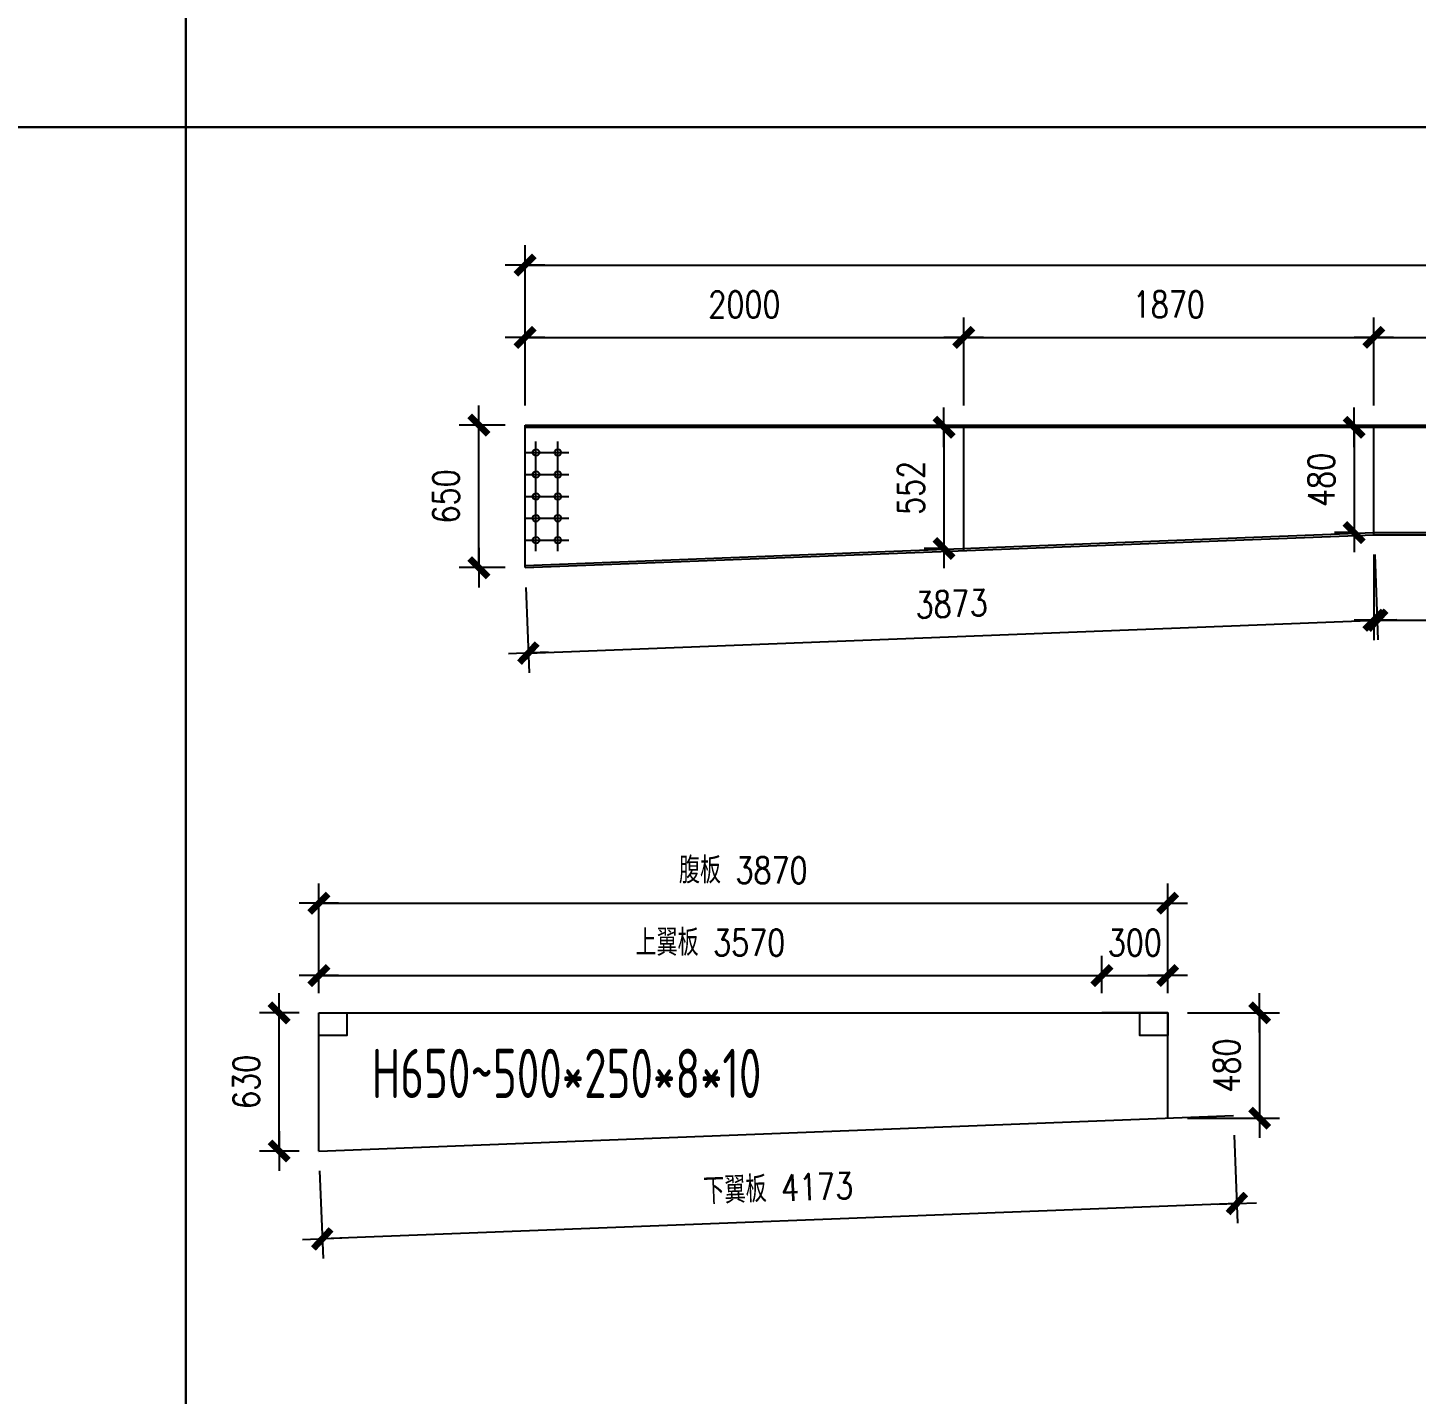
# Model space of a CAD drawing. Header units: millimetres. Extents: x 2287919 to 2522484, y -1845182 to -1736911.
# Drawn here: x 2486123 to 2492453, y -1818689 to -1812458 of the extents above; entities that cross this region are included whole.
import ezdxf

# ---------------------------------------------------------------- set-up
doc = ezdxf.new("R2010")
doc.units = ezdxf.units.MM
doc.header["$LTSCALE"] = 1000
doc.header["$PDMODE"] = 34
doc.styles.add('DIM_FONT', font='simplex.shx', dxfattribs={"width": 0.8, "bigfont": 'hztxt.shx'})
doc.styles.add('TSSD_Label', font='Tssdeng.shx', dxfattribs={"width": 0.7, "bigfont": 'hztxt.shx'})
doc.dimstyles.new('WGH(1)', dxfattribs={"dimscale": 1.2, "dimtxt": 100, "dimasz": 0.5, "dimexe": 75, "dimexo": 75, "dimgap": 75, "dimtad": 1, "dimdec": 0, "dimzin": 0, "dimdsep": 46, "dimtxsty": 'DIM_FONT', "dimblk1": '_DIMX', "dimblk2": '_DIMX', "dimsah": 1, "dimcen": 0.09, "dimclrd": 3, "dimclre": 3, "dimclrt": 7, "dimadec": 0, "dimazin": 0, "dimtfac": 1, "dimtdec": 0, "dimtix": 1, "dimtmove": 2, "dimatfit": 3, "dimldrblk": '_DIMX', "dimfxl": 1, "dimtolj": 1, "dimtzin": 0, "dimarcsym": 0})

# ---------------------------------------------------------------- blocks, each defined once
blk = doc.blocks.new('_DIMX')
blk.add_line((-150, 0), (150, 0))
at = {"const_width": 50}
blk.add_lwpolyline([(-70, -70), (70, 70)], dxfattribs=at)
blk = doc.blocks.new('*D1271')
at = {"color": 3, "lineweight": -2}
for p, q in [((2488390, -1814180), (2488390, -1813780)), ((2490390, -1814180), (2490390, -1813780)), ((2488390.6, -1813870), (2490389.4, -1813870))]:
    blk.add_line(p, q, dxfattribs=at)
at = {"layer": 'Defpoints', "color": 0}
for p in [(2490390, -1813870), (2488390, -1814270), (2490390, -1814270)]:
    blk.add_point(p, dxfattribs=at)
at = {"color": 3, "lineweight": -2, "xscale": 0.6, "yscale": 0.6, "zscale": 0.6, "rotation": 180}
blk.add_blockref('_DIMX', (2488390, -1813870), dxfattribs=at)
at = {"color": 3, "lineweight": -2, "xscale": 0.6, "yscale": 0.6, "zscale": 0.6}
blk.add_blockref('_DIMX', (2490390, -1813870), dxfattribs=at)
at = {"color": 7, "insert": (2489390, -1813720), "char_height": 120, "attachment_point": 5, "style": 'DIM_FONT'}
blk.add_mtext('\\A1;2000', dxfattribs=at)
blk = doc.blocks.new('*D1272')
at = {"color": 3, "lineweight": -2}
for p, q in [((2490390, -1814180), (2490390, -1813780)), ((2492260, -1814180), (2492260, -1813780)), ((2490390.6, -1813870), (2492259.4, -1813870))]:
    blk.add_line(p, q, dxfattribs=at)
at = {"layer": 'Defpoints', "color": 0}
for p in [(2492260, -1813870), (2490390, -1814270), (2492260, -1814270)]:
    blk.add_point(p, dxfattribs=at)
at = {"color": 3, "lineweight": -2, "xscale": 0.6, "yscale": 0.6, "zscale": 0.6, "rotation": 180}
blk.add_blockref('_DIMX', (2490390, -1813870), dxfattribs=at)
at = {"color": 3, "lineweight": -2, "xscale": 0.6, "yscale": 0.6, "zscale": 0.6}
blk.add_blockref('_DIMX', (2492260, -1813870), dxfattribs=at)
at = {"color": 7, "insert": (2491325, -1813720), "char_height": 120, "attachment_point": 5, "style": 'DIM_FONT'}
blk.add_mtext('\\A1;1870', dxfattribs=at)
blk = doc.blocks.new('*D1273')
at = {"color": 3, "lineweight": -2}
for p, q in [((2492260, -1814180), (2492260, -1813780)), ((2494760, -1814180), (2494760, -1813780)), ((2492260.6, -1813870), (2494759.4, -1813870))]:
    blk.add_line(p, q, dxfattribs=at)
at = {"layer": 'Defpoints', "color": 0}
for p in [(2494760, -1813870), (2492260, -1814270), (2494760, -1814270)]:
    blk.add_point(p, dxfattribs=at)
at = {"color": 3, "lineweight": -2, "xscale": 0.6, "yscale": 0.6, "zscale": 0.6, "rotation": 180}
blk.add_blockref('_DIMX', (2492260, -1813870), dxfattribs=at)
at = {"color": 3, "lineweight": -2, "xscale": 0.6, "yscale": 0.6, "zscale": 0.6}
blk.add_blockref('_DIMX', (2494760, -1813870), dxfattribs=at)
at = {"color": 7, "insert": (2493510, -1813720), "char_height": 120, "attachment_point": 5, "style": 'DIM_FONT'}
blk.add_mtext('\\A1;2500', dxfattribs=at)
blk = doc.blocks.new('*D1277')
at = {"color": 3, "lineweight": -2}
for p, q in [((2488390, -1814180), (2488390, -1813450)), ((2501130, -1814180), (2501130, -1813450)), ((2488390.6, -1813540), (2501129.4, -1813540))]:
    blk.add_line(p, q, dxfattribs=at)
at = {"layer": 'Defpoints', "color": 0}
for p in [(2501130, -1813540), (2488390, -1814270), (2501130, -1814270)]:
    blk.add_point(p, dxfattribs=at)
at = {"color": 3, "lineweight": -2, "xscale": 0.6, "yscale": 0.6, "zscale": 0.6, "rotation": 180}
blk.add_blockref('_DIMX', (2488390, -1813540), dxfattribs=at)
at = {"color": 3, "lineweight": -2, "xscale": 0.6, "yscale": 0.6, "zscale": 0.6}
blk.add_blockref('_DIMX', (2501130, -1813540), dxfattribs=at)
at = {"color": 7, "insert": (2494760, -1813390), "char_height": 120, "attachment_point": 5, "style": 'DIM_FONT'}
blk.add_mtext('\\A1;12740', dxfattribs=at)
blk = doc.blocks.new('*D1278')
at = {"color": 3, "lineweight": -2}
for p, q in [((2488300, -1814270), (2488090, -1814270)), ((2488180, -1814919.4), (2488180, -1814270.6)), ((2488300, -1814920), (2488090, -1814920))]:
    blk.add_line(p, q, dxfattribs=at)
at = {"layer": 'Defpoints', "color": 0}
for p in [(2488180, -1814270), (2488390, -1814270), (2488390, -1814920)]:
    blk.add_point(p, dxfattribs=at)
at = {"color": 3, "lineweight": -2, "xscale": 0.6, "yscale": 0.6, "zscale": 0.6}
for p, rotation in [((2488180, -1814270), 90), ((2488180, -1814920), 270)]:
    blk.add_blockref('_DIMX', p, dxfattribs=dict(at, rotation=rotation))
at = {"color": 7, "insert": (2488030, -1814595), "char_height": 120, "attachment_point": 5, "rotation": 90, "style": 'DIM_FONT'}
blk.add_mtext('\\A1;650', dxfattribs=at)
blk = doc.blocks.new('*D1280')
at = {"color": 3, "lineweight": -2}
for p, q in [((2492263.5, -1814859.9), (2492278.6, -1815249.6)), ((2488393.5, -1815009.9), (2488408.6, -1815399.6)), ((2488405.7, -1815309.6), (2492274.5, -1815159.7))]:
    blk.add_line(p, q, dxfattribs=at)
at = {"layer": 'Defpoints', "color": 0}
for p in [(2492260, -1814770), (2488390, -1814920), (2492275.1, -1815159.6)]:
    blk.add_point(p, dxfattribs=at)
at = {"color": 3, "lineweight": -2, "xscale": 0.6, "yscale": 0.6, "zscale": 0.6}
for p, rotation in [((2492275.1, -1815159.6), 2.219655553197895), ((2488405.1, -1815309.6), 182.2196555531979)]:
    blk.add_blockref('_DIMX', p, dxfattribs=dict(at, rotation=rotation))
at = {"color": 7, "insert": (2490334.3, -1815084.8), "char_height": 120, "attachment_point": 5, "rotation": 2.21966, "style": 'DIM_FONT'}
blk.add_mtext('\\A1;3873', dxfattribs=at)
blk = doc.blocks.new('*D1281')
at = {"color": 3, "lineweight": -2}
for p, q in [((2492260, -1814860), (2492260, -1815250)), ((2497260, -1814860), (2497260, -1815250)), ((2492260.6, -1815160), (2497259.4, -1815160))]:
    blk.add_line(p, q, dxfattribs=at)
at = {"layer": 'Defpoints', "color": 0}
for p in [(2492260, -1814770), (2497260, -1814770), (2497260, -1815160)]:
    blk.add_point(p, dxfattribs=at)
at = {"color": 3, "lineweight": -2, "xscale": 0.6, "yscale": 0.6, "zscale": 0.6, "rotation": 180}
blk.add_blockref('_DIMX', (2492260, -1815160), dxfattribs=at)
at = {"color": 3, "lineweight": -2, "xscale": 0.6, "yscale": 0.6, "zscale": 0.6}
blk.add_blockref('_DIMX', (2497260, -1815160), dxfattribs=at)
at = {"color": 7, "insert": (2494760, -1815010), "char_height": 120, "attachment_point": 5, "style": 'DIM_FONT'}
blk.add_mtext('\\A1;5000', dxfattribs=at)
blk = doc.blocks.new('*D1283')
at = {"color": 3, "lineweight": -2}
for p, q in [((2490300, -1814280), (2490210, -1814280)), ((2490300, -1814280.6), (2490300, -1814831.9)), ((2490300, -1814832.5), (2490210, -1814832.5))]:
    blk.add_line(p, q, dxfattribs=at)
at = {"layer": 'Defpoints', "color": 0}
for p in [(2490390, -1814280), (2490300, -1814832.5), (2490390, -1814832.5)]:
    blk.add_point(p, dxfattribs=at)
at = {"color": 3, "lineweight": -2, "xscale": 0.6, "yscale": 0.6, "zscale": 0.6}
for p, rotation in [((2490300, -1814280), 90), ((2490300, -1814832.5), 270)]:
    blk.add_blockref('_DIMX', p, dxfattribs=dict(at, rotation=rotation))
at = {"color": 7, "insert": (2490150, -1814556.2), "char_height": 120, "attachment_point": 5, "rotation": 90, "style": 'DIM_FONT'}
blk.add_mtext('\\A1;552', dxfattribs=at)
blk = doc.blocks.new('*D1284')
at = {"color": 3, "lineweight": -2}
for p, q in [((2492170, -1814280), (2492080, -1814280)), ((2492170, -1814280.6), (2492170, -1814759.4)), ((2492170, -1814760), (2492080, -1814760))]:
    blk.add_line(p, q, dxfattribs=at)
at = {"layer": 'Defpoints', "color": 0}
for p in [(2492260, -1814280), (2492170, -1814760), (2492260, -1814760)]:
    blk.add_point(p, dxfattribs=at)
at = {"color": 3, "lineweight": -2, "xscale": 0.6, "yscale": 0.6, "zscale": 0.6}
for p, rotation in [((2492170, -1814280), 90), ((2492170, -1814760), 270)]:
    blk.add_blockref('_DIMX', p, dxfattribs=dict(at, rotation=rotation))
at = {"color": 7, "insert": (2492020, -1814520), "char_height": 120, "attachment_point": 5, "rotation": 90, "style": 'DIM_FONT'}
blk.add_mtext('\\A1;480', dxfattribs=at)
blk = doc.blocks.new('*D1287')
at = {"color": 3, "lineweight": -2}
for p, q in [((2487360, -1816950), (2487179.1, -1816950)), ((2487269.1, -1817579.4), (2487269.1, -1816950.6)), ((2487360, -1817580), (2487179.1, -1817580))]:
    blk.add_line(p, q, dxfattribs=at)
at = {"layer": 'Defpoints', "color": 0}
for p in [(2487269.1, -1816950), (2487450, -1816950), (2487450, -1817580)]:
    blk.add_point(p, dxfattribs=at)
at = {"color": 3, "lineweight": -2, "xscale": 0.6, "yscale": 0.6, "zscale": 0.6}
for p, rotation in [((2487269.1, -1816950), 90), ((2487269.1, -1817580), 270)]:
    blk.add_blockref('_DIMX', p, dxfattribs=dict(at, rotation=rotation))
at = {"color": 7, "insert": (2487119.1, -1817265), "char_height": 120, "attachment_point": 5, "rotation": 90, "style": 'DIM_FONT'}
blk.add_mtext('\\A1;630', dxfattribs=at)
blk = doc.blocks.new('*D1288')
at = {"color": 3, "lineweight": -2}
for p, q in [((2487450, -1816860), (2487450, -1816360)), ((2491320, -1816860), (2491320, -1816360)), ((2487450.6, -1816450), (2491319.4, -1816450))]:
    blk.add_line(p, q, dxfattribs=at)
at = {"layer": 'Defpoints', "color": 0}
for p in [(2491320, -1816450), (2487450, -1816950), (2491320, -1816950)]:
    blk.add_point(p, dxfattribs=at)
at = {"color": 3, "lineweight": -2, "xscale": 0.6, "yscale": 0.6, "zscale": 0.6, "rotation": 180}
blk.add_blockref('_DIMX', (2487450, -1816450), dxfattribs=at)
at = {"color": 3, "lineweight": -2, "xscale": 0.6, "yscale": 0.6, "zscale": 0.6}
blk.add_blockref('_DIMX', (2491320, -1816450), dxfattribs=at)
at = {"color": 7, "insert": (2489385, -1816300), "char_height": 120, "attachment_point": 5, "style": 'DIM_FONT'}
blk.add_mtext('\\A1;腹板 3870', dxfattribs=at)
blk = doc.blocks.new('*D1289')
at = {"color": 3, "lineweight": -2}
for p, q in [((2491623.3, -1817508.3), (2491638.8, -1817909.2)), ((2487453.5, -1817669.9), (2487469, -1818070.8)), ((2491634.7, -1817819.3), (2487466.1, -1817980.9))]:
    blk.add_line(p, q, dxfattribs=at)
at = {"layer": 'Defpoints', "color": 0}
for p in [(2491619.8, -1817418.4), (2487450, -1817580), (2487465.5, -1817980.9)]:
    blk.add_point(p, dxfattribs=at)
at = {"color": 3, "lineweight": -2, "xscale": 0.6, "yscale": 0.6, "zscale": 0.6}
for p, rotation in [((2491635.3, -1817819.3), 2.219542217035979), ((2487465.5, -1817980.9), 182.219542217036)]:
    blk.add_blockref('_DIMX', p, dxfattribs=dict(at, rotation=rotation))
at = {"color": 7, "insert": (2489544.6, -1817750.2), "char_height": 120, "attachment_point": 5, "rotation": 2.21954, "style": 'DIM_FONT'}
blk.add_mtext('\\A1;下翼板 4173', dxfattribs=at)
blk = doc.blocks.new('*D1290')
at = {"color": 3, "lineweight": -2}
for p, q in [((2487450, -1816860), (2487450, -1816690)), ((2491020, -1816860), (2491020, -1816690)), ((2487450.6, -1816780), (2491019.4, -1816780))]:
    blk.add_line(p, q, dxfattribs=at)
at = {"layer": 'Defpoints', "color": 0}
for p in [(2491020, -1816780), (2487450, -1816950), (2491020, -1816950)]:
    blk.add_point(p, dxfattribs=at)
at = {"color": 3, "lineweight": -2, "xscale": 0.6, "yscale": 0.6, "zscale": 0.6, "rotation": 180}
blk.add_blockref('_DIMX', (2487450, -1816780), dxfattribs=at)
at = {"color": 3, "lineweight": -2, "xscale": 0.6, "yscale": 0.6, "zscale": 0.6}
blk.add_blockref('_DIMX', (2491020, -1816780), dxfattribs=at)
at = {"color": 7, "insert": (2489235, -1816630), "char_height": 120, "attachment_point": 5, "style": 'DIM_FONT'}
blk.add_mtext('\\A1;上翼板 3570', dxfattribs=at)
blk = doc.blocks.new('*D1291')
at = {"color": 3, "lineweight": -2}
for p, q in [((2491020, -1816860), (2491020, -1816690)), ((2491320, -1816860), (2491320, -1816690)), ((2491019.4, -1816780), (2491018.8, -1816780)), ((2491020, -1816780), (2491320, -1816780)), ((2491320.6, -1816780), (2491321.2, -1816780))]:
    blk.add_line(p, q, dxfattribs=at)
at = {"layer": 'Defpoints', "color": 0}
for p in [(2491320, -1816780), (2491020, -1816950), (2491320, -1816950)]:
    blk.add_point(p, dxfattribs=at)
at = {"color": 3, "lineweight": -2, "xscale": 0.6, "yscale": 0.6, "zscale": 0.6}
blk.add_blockref('_DIMX', (2491020, -1816780), dxfattribs=at)
at = {"color": 3, "lineweight": -2, "xscale": 0.6, "yscale": 0.6, "zscale": 0.6, "rotation": 180}
blk.add_blockref('_DIMX', (2491320, -1816780), dxfattribs=at)
at = {"color": 7, "insert": (2491170, -1816630), "char_height": 120, "attachment_point": 5, "style": 'DIM_FONT'}
blk.add_mtext('\\A1;300', dxfattribs=at)
blk = doc.blocks.new('*D1292')
at = {"color": 3, "lineweight": -2}
for p, q in [((2491410, -1816950), (2491829.1, -1816950)), ((2491739.1, -1816950.6), (2491739.1, -1817429.4)), ((2491410, -1817430), (2491829.1, -1817430))]:
    blk.add_line(p, q, dxfattribs=at)
at = {"layer": 'Defpoints', "color": 0}
for p in [(2491320, -1816950), (2491320, -1817430), (2491739.1, -1817430)]:
    blk.add_point(p, dxfattribs=at)
at = {"color": 3, "lineweight": -2, "xscale": 0.6, "yscale": 0.6, "zscale": 0.6}
for p, rotation in [((2491739.1, -1816950), 90), ((2491739.1, -1817430), 270)]:
    blk.add_blockref('_DIMX', p, dxfattribs=dict(at, rotation=rotation))
at = {"color": 7, "insert": (2491589.1, -1817190), "char_height": 120, "attachment_point": 5, "rotation": 90, "style": 'DIM_FONT'}
blk.add_mtext('\\A1;480', dxfattribs=at)

msp = doc.modelspace()

# ---------------------------------------------------------------- linework, layer by layer
for p, q in [((2488390, -1814920), (2488390, -1814270)), ((2488390, -1814270), (2501130, -1814270)), ((2488390, -1814280), (2501130, -1814280)), ((2490390, -1814842.5), (2490390, -1814270)), ((2492260, -1814770), (2492260, -1814270)), ((2488440, -1814845), (2488440, -1814345)), ((2488540, -1814845), (2488540, -1814345)), ((2488390, -1814395), (2488590, -1814395)), ((2488390, -1814495), (2488590, -1814495)), ((2488390, -1814595), (2488590, -1814595)), ((2488390, -1814695), (2488590, -1814695)), ((2488390, -1814910), (2492259.5, -1814760)), ((2492260, -1814760), (2497260, -1814760)), ((2488390, -1814920), (2492260, -1814770)), ((2488390, -1814795), (2488590, -1814795)), ((2492260, -1814770), (2497260, -1814770)), ((2487450, -1817580), (2487450, -1816950)), ((2487450, -1816950), (2491320, -1816950)), ((2491320, -1817430), (2491320, -1816950)), ((2487450, -1817580), (2491619.8, -1817418.4))]:
    msp.add_line(p, q)
at = {"color": 1}
msp.add_line((2491320, -1816950), (2491020, -1816950), dxfattribs=at)
for points in [[(2469023.9, -1800312), (2486843.9, -1800312), (2486843.9, -1812912), (2469023.9, -1812912)], [(2486843.9, -1800312), (2504663.9, -1800312), (2504663.9, -1812912), (2486843.9, -1812912)], [(2469023.9, -1812912), (2486843.9, -1812912), (2486843.9, -1825512), (2469023.9, -1825512)], [(2486843.9, -1812912), (2504663.9, -1812912), (2504663.9, -1825512), (2486843.9, -1825512)], [(2487450, -1816950), (2487577.6, -1816950), (2487577.6, -1817053.4), (2487450, -1817053.4)], [(2491192.4, -1816950), (2491320, -1816950), (2491320, -1817053.4), (2491192.4, -1817053.4)]]:
    msp.add_lwpolyline(points, close=True)
for centre in [(2488440, -1814395), (2488540, -1814395), (2488440, -1814495), (2488540, -1814495), (2488440, -1814595), (2488540, -1814595), (2488440, -1814695), (2488540, -1814695), (2488440, -1814795), (2488540, -1814795)]:
    msp.add_circle(centre, 15)

# ---------------------------------------------------------------- texts
at = {"color": 0, "style": 'TSSD_Label', "width": 0.7}
msp.add_text('H650~500*250*8*10', height=224.347, dxfattribs=at).set_placement((2487691.4, -1817338.3))

# ---------------------------------------------------------------- dimensions: what is measured, and where the dimension line sits
for p1, p2, distance, picture, middle in [((2488390, -1814270), (2501130, -1814270), 730, '*D1277', (2494760, -1813390)), ((2488390, -1814920), (2488390, -1814270), 210, '*D1278', (2488030, -1814595)), ((2488390, -1814920), (2492260, -1814770), -389.9, '*D1280', (2490334.3, -1815084.8)), ((2492260, -1814770), (2497260, -1814770), -390, '*D1281', (2494760, -1815010))]:
    dim = msp.add_aligned_dim(p1=p1, p2=p2, distance=distance, dimstyle='WGH(1)')
    dim.commit()
    dim.dimension.update_dxf_attribs({"geometry": picture, "text_midpoint": middle})
for base, p1, p2, picture, middle in [((2490390, -1813870), (2488390, -1814270), (2490390, -1814270), '*D1271', (2489390, -1813720)), ((2492260, -1813870), (2490390, -1814270), (2492260, -1814270), '*D1272', (2491325, -1813720)), ((2494760, -1813870), (2492260, -1814270), (2494760, -1814270), '*D1273', (2493510, -1813720))]:
    dim = msp.add_linear_dim(base=base, p1=p1, p2=p2, dimstyle='WGH(1)')
    dim.commit()
    dim.dimension.update_dxf_attribs({"geometry": picture, "text_midpoint": middle})
for base, p1, p2, picture, middle in [((2490300, -1814832.4704), (2490390, -1814280), (2490390, -1814832.4704), '*D1283', (2490150, -1814556.2352)), ((2492170, -1814760), (2492260, -1814280), (2492260, -1814760), '*D1284', (2492020, -1814520))]:
    dim = msp.add_linear_dim(base=base, p1=p1, p2=p2, angle=90, dimstyle='WGH(1)')
    dim.commit()
    dim.dimension.update_dxf_attribs({"geometry": picture, "text_midpoint": middle})
at = {"color": 1}
for p1, p2, distance, text, picture, middle in [((2487450, -1816950), (2491320, -1816950), 500, '腹板 3870', '*D1288', (2489385, -1816300)), ((2487450, -1816950), (2491020, -1816950), 170, '上翼板 3570', '*D1290', (2489235, -1816630)), ((2491619.8, -1817418.4), (2487450, -1817580), 401.2, '下翼板 4173', '*D1289', (2489544.6, -1817750.2))]:
    dim = msp.add_aligned_dim(p1=p1, p2=p2, distance=distance, text=text, dimstyle='WGH(1)', dxfattribs=at)
    dim.commit()
    dim.dimension.update_dxf_attribs({"geometry": picture, "text_midpoint": middle})
dim = msp.add_linear_dim(base=(2491320, -1816780), p1=(2491020, -1816950), p2=(2491320, -1816950), angle=180, dimstyle='WGH(1)', dxfattribs=at)
dim.commit()
dim.dimension.update_dxf_attribs({"geometry": '*D1291', "text_midpoint": (2491170, -1816630)})
for p1, p2, distance, picture, middle in [((2487450, -1817580), (2487450, -1816950), 180.9, '*D1287', (2487119.1, -1817265)), ((2491320, -1816950), (2491320, -1817430), 419.1, '*D1292', (2491589.1, -1817190))]:
    dim = msp.add_aligned_dim(p1=p1, p2=p2, distance=distance, dimstyle='WGH(1)', dxfattribs=at)
    dim.commit()
    dim.dimension.update_dxf_attribs({"geometry": picture, "text_midpoint": middle})

doc.saveas('drawing.dxf')
